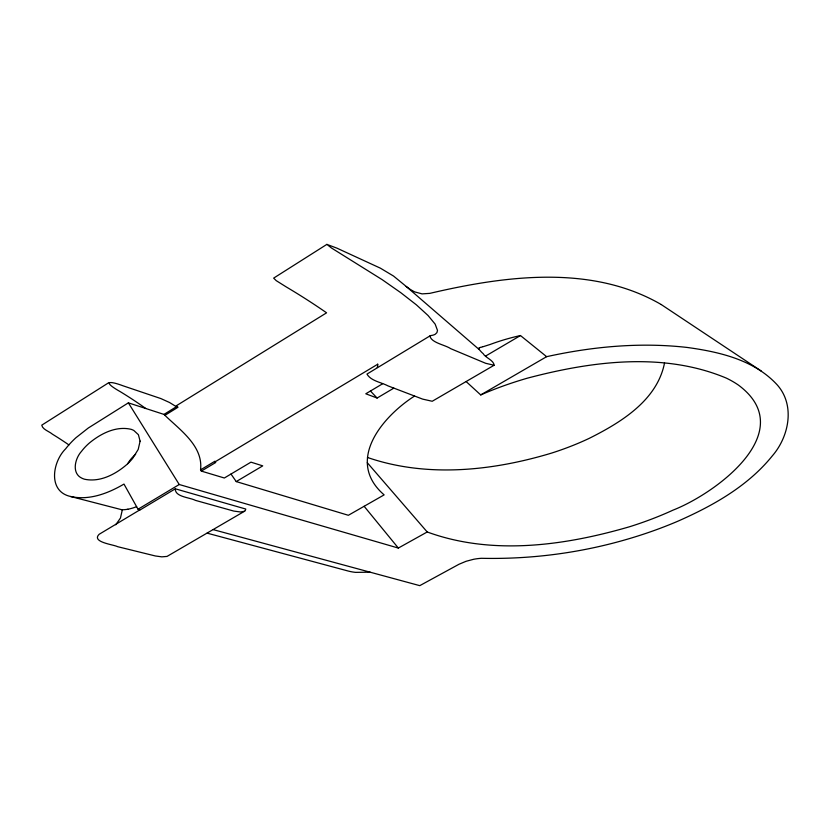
<?xml version="1.0" encoding="UTF-8"?>
<svg xmlns="http://www.w3.org/2000/svg" width="830" height="830" viewBox="0 0 830 830"><rect width="100%" height="100%" fill="white"/><g stroke="black" fill="none" stroke-linecap="round" stroke-linejoin="round"><path stroke-width="1.25" d="M127.841 509.205A17.119 9.877 0 0 1 122.218 509.755L122.218 509.724M122.218 509.848L70.602 496.496C47.507 491.433 52.539 461.75 65.612 448.843A155.853 89.982 0 0 1 75.924 437.742L88.291 428.01L128.37 402.851L163.987 414.409C179.114 429.38 203.454 445.627 200.549 469.863L201.358 471.098L224.339 478.007L250.961 462.154L262.747 465.858L236.228 481.576L231.01 474.044M122.207 510.357L120.454 518.055L115.764 524.757M664.529 362.98C657.194 400.392 620.902 422.47 589.331 438.302A251.127 144.98 0 0 1 551.836 453.014C492.626 470.921 426.952 477.945 367.462 457.465M201.358 471.098L215.759 462.466L214.659 462.123L214.918 461.231L200.549 469.863M479.118 349.492L406.181 286.443A86.289 49.821 0 0 1 404.158 284.763L393.555 276.068L380.389 268.173L336.804 248.097L326.864 244.383L331.554 248.046L382.194 279.669L400.828 292.72L416.401 304.859L428.041 315.493L435.148 324.115L437.493 330.402L436.922 332.623L435.262 334.231A7.989 4.617 0 0 1 431.476 335.455A3.299 1.909 0 0 0 429.919 335.932L366.974 374.071C370.948 381.063 381.312 382.277 388.077 385.919L422.646 399.116L432.223 401.264L494.099 365.252C493.86 360.241 485.208 357.647 483.195 353.673A83.82 48.389 0 0 1 481.431 352.076L478.993 349.274A2.49 1.432 0 0 1 478.786 348.662M175.327 488.808C174.84 497.025 189.717 497.336 195.444 500.376L233.77 511.073L240.524 511.986L244.508 511.27A3.849 2.22 0 0 0 245.275 510.606L245.763 509.039L175.327 488.808L140.249 509.838L138.039 509.236L123.981 484.077C108.149 493.362 89.132 500.698 70.602 496.496M176.365 406.731L169.548 402.509L160.875 398.576L123.286 385.888C107.589 379.974 103.086 381.966 120.163 391.604A465.122 268.536 0 0 1 145.758 408.495M429.919 335.932C431.216 342.915 445.119 344.803 450.742 348.683L485.706 363.312L494.099 365.252M414.512 396.076C386.002 414.212 348.953 454.83 377.681 488.434A95.294 55.019 0 0 0 384.134 494.877L348.361 515.285L236.228 481.576M108.896 382.589L41.77 425.157C42.434 429.504 49.333 431.434 52.518 434.246A407.26 235.129 0 0 1 68.88 444.901M326.864 244.383L273.651 278.123L276.255 280.665L286.246 286.931A763.351 440.72 0 0 1 326.584 312.817L176.24 405.818L178.014 407.229L164.693 415.467M163.987 414.409L176.935 406.378M214.648 462.103L377.754 364.214M138.039 509.236L179.239 484.513L398.338 548.059L427.211 531.978C492.356 555.81 564.805 545.652 629.856 526.656A300.699 173.605 0 0 0 673.068 510.118C716.529 493.051 800.348 431.112 738.41 385.079A96.124 55.496 0 0 0 726.458 378.169C663.44 351.661 591.562 361.195 527.309 378.19A300.709 173.615 0 0 0 480.715 394.924L466.18 381.593M140.021 509.776L99.144 534.292C91.03 542.218 113.731 544.563 117.559 546.659L155.345 555.965L161.788 556.847L167.027 556.422L244.508 511.27M382.63 383.761L365.781 393.794L377.111 398.037L393.825 388.129M485.799 355.946L520.472 335.548L546.628 356.672C592.61 346.556 640.221 342.105 687.136 347.448C718.687 351.775 752.696 359.494 775.645 383.221C795.711 403.473 789.527 436.113 772.242 455.971C747.882 486.162 713.095 505.646 678.131 521.095A348.393 201.14 0 0 1 632.284 537.736C583.5 552.562 532.424 559.451 481.462 558.3A37.329 21.559 0 0 0 473.588 559.296L466.087 561.288L458.98 564.265L419.762 585.648L213.154 529.613M480.715 394.924L546.628 356.672M136.628 506.705L134.242 507.545A36.095 20.843 0 0 1 128.868 509.049L127.851 509.226M480.56 347.386L480.207 347.5A4.389 2.532 0 0 0 479.387 347.853M480.809 347.314L482.645 346.826M483.153 346.691L490.115 344.481A162.763 93.966 0 0 1 520.472 335.548M370.18 572.192L355.593 572.368A31.55 18.218 0 0 1 348.04 570.988L207.106 533.14M661.209 304.527C591.406 264.054 504.723 275.851 429.784 293.374L422.045 293.882L414.803 291.921A40.629 23.458 0 0 1 408.9 288.435L406.181 286.443M661.209 304.527L761.38 371.124M370.439 391.023L377.111 398.037M367.285 462.715L427.211 531.978M364.142 506.29L398.338 548.059M128.37 402.851L179.239 484.513M478.869 348.268A2.49 1.432 0 0 1 479.211 347.822M377.702 364.194A21.445 12.377 0 0 1 377.245 367.545M127.706 463.711A68.423 39.498 0 0 1 135.643 454.249M140.094 441.114L138.216 449.404L132.738 458.295A93.593 54.043 0 0 1 126.907 464.447C115.567 474.262 100.16 482.448 84.764 479.273A13.529 7.812 0 0 1 82.025 478.256C71.276 473.391 75.032 458.368 81.516 451.333A93.323 53.877 0 0 1 89.121 443.23C100.482 433.748 115.827 425.749 130.974 429.286A13.705 7.916 0 0 1 133.848 430.49L138.392 434.702L140.094 441.114"/></g></svg>
